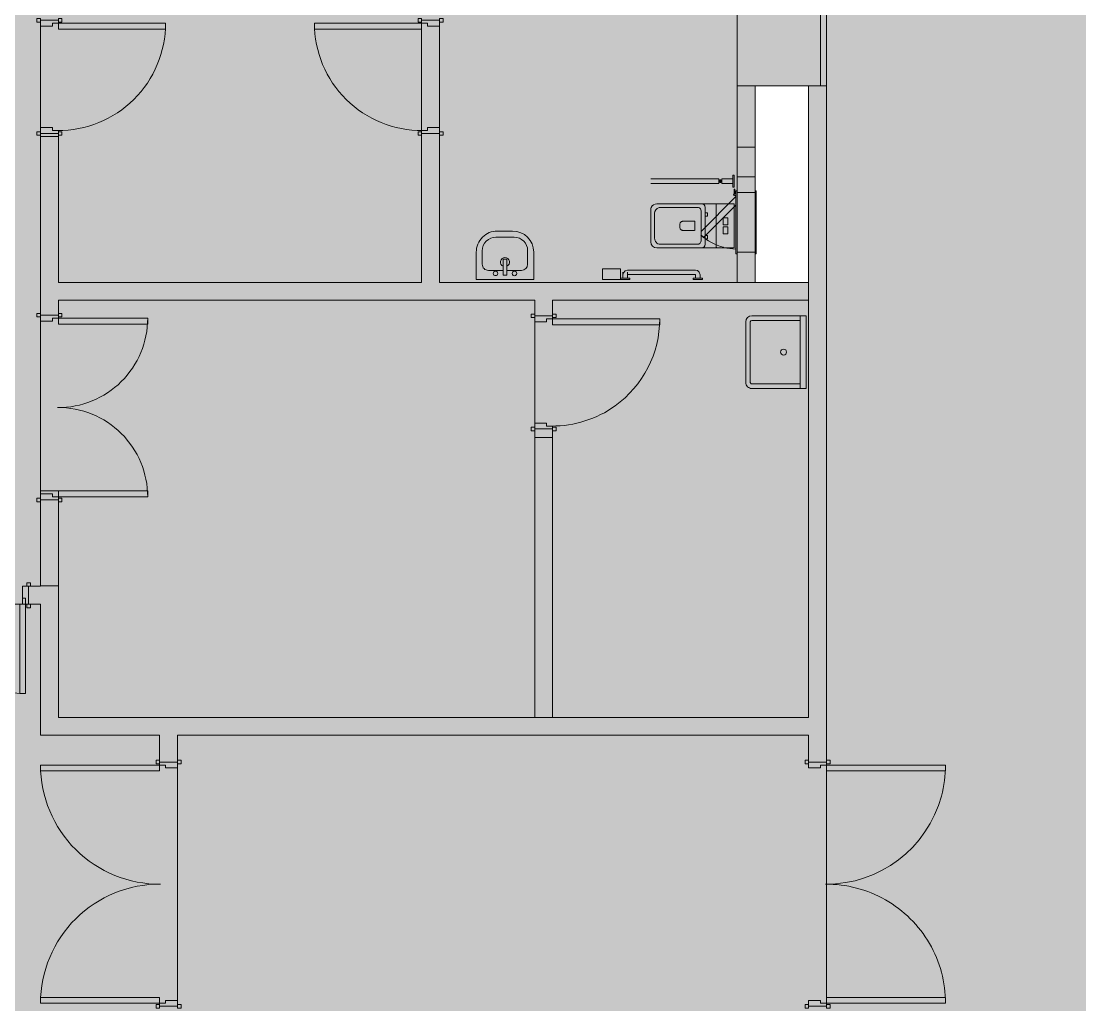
# Model space of a CAD drawing. Header units: millimetres. Extents: x -57519 to 497916, y -349472 to 446842.
# Drawn here: x 375437 to 384327, y 31845 to 40100 of the extents above; entities that cross this region are included whole.
import ezdxf

# ---------------------------------------------------------------- set-up
doc = ezdxf.new("R2010")
doc.units = ezdxf.units.MM
for name, color, linetype, lineweight in [('A-DETL-GENF', 92, 'Continuous', 5), ('A-DETL-THIN', 151, 'Continuous', 9), ('A-DOOR', 31, 'Continuous', 5), ('A-DOOR-FRAM', 31, 'Continuous', 5), ('A-FLOR', 192, 'Continuous', 5), ('A-WALL', 113, 'Continuous', 20), ('A-WALL-PATT', 111, 'Continuous', 20), ('P-SANR-FIXT', 6, 'Continuous', 5), ('S-COLS', 52, 'Continuous', 20)]:
    doc.layers.add(name, color=color, linetype=linetype, lineweight=lineweight)

# ---------------------------------------------------------------- blocks, each defined once
blk = doc.blocks.new('DLN-Single Door__X01_ - _M02a_ 900 x 2450 _WH_-16935525-G_F SINGLE OCCUPANCY DIAGRAM')
at = {"layer": 'A-DOOR', "color": 191}
for p, q in [((-450, 975), (-400, 975)), ((-450, 75), (-450, 975)), ((-400, 975), (-400, 75)), ((-490, 105), (-460, 105)), ((-490, 75), (-490, 105)), ((-460, 105), (-460, 75)), ((460, 75), (460, 105)), ((460, 105), (490, 105)), ((490, 105), (490, 75)), ((-475, 75), (-490, 75)), ((-460, 75), (-475, 75)), ((-400, 75), (-450, 75)), ((475, 75), (460, 75)), ((490, 75), (475, 75)), ((-490, -75), (-475, -75)), ((-490, -105), (-490, -75)), ((-475, -75), (-460, -75)), ((-460, -75), (-460, -105)), ((460, -105), (460, -75)), ((460, -75), (475, -75)), ((475, -75), (490, -75)), ((490, -75), (490, -105)), ((-460, -105), (-490, -105)), ((490, -105), (460, -105))]:
    blk.add_line(p, q, dxfattribs=at)
for start, end in [(35.7, 90), (359.5, 35.7)]:
    blk.add_arc((-450, 75), 900, start, end, dxfattribs=at)
at = {"layer": 'A-DOOR-FRAM', "color": 191}
for p, q in [((-475, 75), (-450, 75)), ((-475, -75), (-475, 75)), ((-450, 75), (-450, 25)), ((-450, 25), (-425, 25)), ((-425, 25), (-425, -75)), ((425, 25), (450, 25)), ((425, -75), (425, 25)), ((450, 75), (475, 75)), ((450, 25), (450, 75)), ((475, 75), (475, -75)), ((-425, -75), (-475, -75)), ((475, -75), (425, -75))]:
    blk.add_line(p, q, dxfattribs=at)
blk = doc.blocks.new('DLN-Double Door__X03_ - _M20_2000 x 2450 _WH_-16954918-G_F SINGLE OCCUPANCY DIAGRAM')
at = {"layer": 'A-DOOR', "color": 191}
for p, q in [((-950, -75), (-1000, -75)), ((-1000, -75), (-1000, -1075)), ((-950, -1075), (-950, -75)), ((950, -75), (1000, -75)), ((950, -1075), (950, -75)), ((1000, -75), (1000, -1075)), ((-1000, -1075), (-950, -1075)), ((1000, -1075), (950, -1075))]:
    blk.add_line(p, q, dxfattribs=at)
for centre, start, end in [((-1000, -75), 345.41667, 0.5), ((1000, -75), 179.5, 254.91667), ((-1000, -75), 330.33333, 345.41667), ((-1000, -75), 315.25, 330.33333), ((-1000, -75), 300.16667, 315.25), ((-1000, -75), 285.08333, 300.16667), ((-1000, -75), 270, 285.08333), ((1000, -75), 254.91667, 270)]:
    blk.add_arc(centre, 1000, start, end, dxfattribs=at)
at = {"layer": 'A-DOOR-FRAM', "color": 191}
for p, q in [((-1010, 105), (-1040, 105)), ((-1040, 105), (-1040, 75)), ((-1010, 75), (-1010, 105)), ((1040, 105), (1010, 105)), ((1010, 105), (1010, 75)), ((1040, 75), (1040, 105)), ((-1040, 75), (-1025, 75)), ((-1025, 75), (-1010, 75)), ((-975, 75), (-1025, 75)), ((-1025, 75), (-1025, -75)), ((-975, -25), (-975, 75)), ((975, 75), (975, -25)), ((1025, 75), (975, 75)), ((1010, 75), (1025, 75)), ((1025, 75), (1040, 75)), ((1025, -75), (1025, 75)), ((-1025, -75), (-1040, -75)), ((-1040, -75), (-1040, -105)), ((-1010, -75), (-1025, -75)), ((-1025, -75), (-1000, -75)), ((-1010, -105), (-1010, -75)), ((-1000, -75), (-1000, -25)), ((-1000, -25), (-975, -25)), ((975, -25), (1000, -25)), ((1000, -25), (1000, -75)), ((1000, -75), (1025, -75)), ((1025, -75), (1010, -75)), ((1010, -75), (1010, -105)), ((1040, -75), (1025, -75)), ((1040, -105), (1040, -75)), ((-1040, -105), (-1010, -105)), ((1010, -105), (1040, -105))]:
    blk.add_line(p, q, dxfattribs=at)
blk = doc.blocks.new('DLN_Toilet-Disable - DLN_Toilet-Disable-2448070-G_F SINGLE OCCUPANCY DIAGRAM')
at = {"layer": 'P-SANR-FIXT', "color": 191}
for p, q in [((-425, 0), (-325, 0)), ((-425, 0), (-425, -10)), ((-325, -10), (-425, -10)), ((-394, -10), (-394, -103.2)), ((-356, -103.2), (-356, -10)), ((-325, 0), (-325, -10)), ((185, 0), (-185, 0)), ((-185, 0), (-185, -145)), ((-7.5, -52.5), (-67.5, -52.5)), ((-67.5, -52.5), (-67.5, -92.5)), ((-7.5, -92.5), (-7.5, -52.5)), ((7.5, -52.5), (7.5, -92.5)), ((67.5, -52.5), (7.5, -52.5)), ((67.5, -92.5), (67.5, -52.5)), ((185, -145), (185, 0)), ((-394, -103.2), (-388.4, -103.2)), ((-394, -128.2), (-394, -573)), ((-394, -128.2), (-356, -128.2)), ((-388.4, -103.2), (-356, -103.2)), ((-365, -110.7), (-385, -110.7)), ((-385, -110.7), (-385, -115.7)), ((-385, -110.9), (-385, -110.7)), ((-385, -120.1), (-385, -110.9)), ((-385, -115.7), (-385, -118.2)), ((-385, -118.2), (-385, -120.7)), ((-385, -120.6), (-385, -120.1)), ((-385, -120.7), (-385, -120.6)), ((-385, -120.7), (-365, -120.7)), ((-382.5, -115.7), (-382.5, -103.2)), ((-382.5, -110.7), (-382.5, -111.4)), ((-382.5, -119.3), (-382.5, -110.7)), ((-382.5, -111.4), (-382.5, -118.2)), ((-382.5, -125.4), (-382.5, -115.7)), ((-382.5, -115.7), (-382.5, -125.4)), ((-382.5, -118.2), (-382.5, -120.7)), ((-382.5, -120.7), (-382.5, -119.3)), ((-382.5, -125.7), (-377.5, -125.7)), ((-377.5, -103.2), (-377.5, -115.7)), ((-372.5, -105.7), (-377.5, -105.7)), ((-377.5, -105.7), (-377.5, -113.2)), ((-377.5, -113.2), (-377.5, -105.7)), ((-377.5, -111.4), (-377.5, -110.7)), ((-377.5, -110.7), (-377.5, -111.4)), ((-377.5, -110.7), (-377.5, -111.4)), ((-377.5, -113.2), (-377.5, -110.7)), ((-377.5, -119.3), (-377.5, -111.4)), ((-377.5, -111.4), (-377.5, -117)), ((-377.5, -111.4), (-377.5, -112.2)), ((-377.5, -112.2), (-377.5, -113.2)), ((-377.5, -113.2), (-377.5, -115.7)), ((-377.5, -115.7), (-377.5, -113.2)), ((-377.5, -113.2), (-377.5, -114.5)), ((-377.5, -120.7), (-377.5, -113.2)), ((-377.5, -114.5), (-377.5, -115.7)), ((-377.5, -128.2), (-377.5, -115.7)), ((-377.5, -120.7), (-377.5, -115.7)), ((-377.5, -115.7), (-377.5, -125.4)), ((-377.5, -115.7), (-377.5, -120.6)), ((-377.5, -117), (-377.5, -120.7)), ((-377.5, -120.7), (-377.5, -119.3)), ((-377.5, -120.6), (-377.5, -120.7)), ((-377.5, -125.4), (-377.5, -120.7)), ((-372.5, -115.7), (-372.5, -103.2)), ((-372.5, -106.1), (-372.5, -108.7)), ((-372.5, -108.7), (-372.5, -106.1)), ((-372.5, -108.7), (-372.5, -115.7)), ((-372.5, -115.7), (-372.5, -108.7)), ((-372.5, -111.4), (-372.5, -110.7)), ((-372.5, -110.7), (-372.5, -113.2)), ((-372.5, -110.7), (-372.5, -110.9)), ((-372.5, -111.4), (-372.5, -110.7)), ((-372.5, -110.9), (-372.5, -120.7)), ((-372.5, -118.2), (-372.5, -111.4)), ((-372.5, -114.5), (-372.5, -111.4)), ((-372.5, -113.2), (-372.5, -120.6)), ((-372.5, -117), (-372.5, -114.5)), ((-372.5, -115.7), (-372.5, -128.2)), ((-372.5, -124.4), (-372.5, -115.7)), ((-372.5, -115.7), (-372.5, -122.8)), ((-372.5, -120.7), (-372.5, -117)), ((-372.5, -120.1), (-372.5, -118.2)), ((-372.5, -120.7), (-372.5, -120.1)), ((-372.5, -120.6), (-372.5, -120.7)), ((-372.5, -122.8), (-372.5, -125.4)), ((-372.5, -125.4), (-372.5, -124.4)), ((-372.5, -125.7), (-367.5, -125.7)), ((-367.5, -103.2), (-367.5, -115.7)), ((-367.5, -110.7), (-367.5, -114.5)), ((-367.5, -119.3), (-367.5, -110.7)), ((-367.5, -114.5), (-367.5, -120.6)), ((-367.5, -120.7), (-367.5, -115.7)), ((-367.5, -115.7), (-367.5, -122.8)), ((-367.5, -120.1), (-367.5, -119.3)), ((-367.5, -120.7), (-367.5, -120.1)), ((-367.5, -120.6), (-367.5, -120.7)), ((-367.5, -122.8), (-367.5, -120.7)), ((-365, -110.7), (-365, -111.4)), ((-365, -111.4), (-365, -110.7)), ((-365, -111.4), (-365, -114.5)), ((-365, -115.7), (-365, -111.4)), ((-365, -114.5), (-365, -118.2)), ((-365, -120.1), (-365, -115.7)), ((-365, -118.2), (-365, -120.7)), ((-365, -120.6), (-365, -120.1)), ((-365, -120.7), (-365, -120.6)), ((-356, -103.2), (-361.6, -103.2)), ((-356, -700), (-356, -128.2)), ((-185, -145), (-185, -272.8)), ((-180, -150), (180, -150)), ((-67.5, -92.5), (-7.5, -92.5)), ((7.5, -92.5), (67.5, -92.5)), ((185, -272.8), (185, -145)), ((117.9, -242.8), (-155, -242.8)), ((-80, -222.8), (-110, -222.8)), ((-110, -222.8), (-110, -242.8)), ((-80, -242.8), (-80, -222.8)), ((80, -222.8), (80, -242.8)), ((110, -222.8), (80, -222.8)), ((110, -242.8), (110, -222.8)), ((155, -242.8), (121.5, -242.8)), ((450, -265.6), (440, -265.6)), ((440, -265.6), (440, -277.3)), ((440, -295.2), (440, -265.6)), ((450, -265.6), (450, -305.6)), ((450, -267), (450, -265.6)), ((-185, -272.8), (-185, -650)), ((-155, -307.8), (-155, -617.8)), ((125.2, -277.8), (-125, -277.8)), ((-40, -426.5), (-40, -331.7)), ((-40, -331.7), (40, -331.7)), ((40, -334), (40, -426.5)), ((155.2, -617.8), (155.2, -307.8)), ((185, -650), (185, -272.8)), ((371, -325.1), (371, -895.5)), ((410, -286.6), (388.9, -292.7)), ((409, -895.5), (409, -325.1)), ((440, -286.6), (410, -286.6)), ((410, -324.6), (440, -324.6)), ((440, -277.3), (440, -295.2)), ((440, -287.4), (440, -287.1)), ((440, -287.1), (440, -295.5)), ((440, -289.5), (440, -287.4)), ((440, -301.4), (440, -289.5)), ((440, -344.2), (440, -295.2)), ((440, -295.5), (440, -324.6)), ((440, -324.1), (440, -315.7)), ((440, -315.9), (440, -333.9)), ((440, -324.6), (440, -324.1)), ((440, -324.6), (440, -324.6)), ((440, -333.9), (440, -345.6)), ((440, -345.6), (440, -344.2)), ((440, -345.6), (450, -345.6)), ((450, -277.3), (450, -267)), ((450, -285.6), (450, -277.3)), ((450, -295.2), (450, -285.6)), ((450, -315.9), (450, -295.2)), ((450, -305.6), (450, -340.2)), ((450, -325.6), (450, -315.9)), ((450, -345.6), (450, -325.6)), ((450, -340.2), (450, -345.6)), ((10, -456.5), (-10, -456.5)), ((-394, -574.1), (-394, -700)), ((-135, -700), (135, -700)), ((-105, -667.8), (105.2, -667.8)), ((450, -875), (440, -875)), ((440, -875), (440, -904.6)), ((440, -895), (440, -875)), ((450, -875), (440, -875)), ((440, -875), (440, -904.6)), ((440, -904.6), (440, -875)), ((450, -875), (440, -875)), ((440, -875), (440, -880.4)), ((440, -886.7), (440, -875)), ((440, -880.4), (440, -904.6)), ((440, -895), (440, -886.7)), ((450, -875), (450, -886.7)), ((450, -955), (450, -875)), ((450, -875), (450, -955)), ((450, -955), (450, -875)), ((450, -875), (450, -904.6)), ((450, -876.4), (450, -875)), ((450, -895), (450, -876.4)), ((450, -886.7), (450, -955)), ((450, -955.4), (360, -955.4)), ((360, -955.4), (360, -1105.4)), ((440, -896), (410, -896)), ((440, -896), (410, -896)), ((440, -896), (410, -896)), ((410, -934), (440, -934)), ((410, -934), (440, -934)), ((410, -934), (440, -934)), ((440, -955), (440, -895)), ((440, -904.6), (440, -895)), ((440, -896.5), (440, -904.9)), ((440, -906.1), (440, -896.5)), ((440, -905.5), (440, -905.5)), ((440, -905.5), (440, -915)), ((440, -915), (440, -919.9)), ((440, -919.9), (440, -924.5)), ((440, -923.9), (440, -933.5)), ((440, -924.5), (440, -924.5)), ((440, -933.5), (440, -925.1)), ((440, -925.4), (440, -955)), ((440, -925.4), (440, -955)), ((440, -955), (440, -925.4)), ((440, -925.4), (440, -949.6)), ((440, -935), (440, -925.4)), ((440, -955), (440, -935)), ((440, -949.6), (440, -953.6)), ((440, -953.6), (440, -955)), ((440, -955), (450, -955)), ((440, -955), (450, -955)), ((440, -955), (450, -955)), ((450, -949.6), (450, -895)), ((450, -904.6), (450, -935)), ((450, -935), (450, -943.3)), ((450, -943.3), (450, -955)), ((450, -955), (450, -949.6)), ((450, -1105.4), (450, -955.4)), ((360, -1105.4), (450, -1105.4))]:
    blk.add_line(p, q, dxfattribs=at)
at = {"layer": 'P-SANR-FIXT', "color": 191, "flags": 128}
for points in [[(388.9, -292.7), (374.6, -309), (371, -325.1)], [(409, -325.1), (409.3, -324.8), (410, -324.6)], [(371, -895.5), (377.2, -916.3), (393.7, -930.5), (410, -934)], [(390, -896), (396, -896), (410, -896)], [(410, -896), (395.7, -896), (390, -896)], [(410, -934), (395.7, -934), (390, -934)], [(390, -934), (396, -934), (410, -934)], [(410, -896), (409, -895.6), (409, -895.5)]]:
    blk.add_lwpolyline(points, dxfattribs=at)
at = {"layer": 'P-SANR-FIXT', "color": 191}
for centre, radius, start, end in [((-180, -145), 5, 180, 270), ((180, -145), 5, 270, 300), ((180, -145), 5, 300, 345), ((180, -145), 5, 345, 360), ((-155, -272.8), 30, 90, 180), ((155, -272.8), 30, 360, 90), ((-125, -307.8), 30, 165, 180), ((-125, -307.8), 30, 90, 165), ((125.2, -307.8), 30, 60, 90), ((125.2, -307.8), 30, 30, 60), ((125.2, -307.8), 30, 15, 30), ((125.2, -307.8), 30, 360, 15), ((-10, -426.5), 30, 181.74782, 195), ((-10, -426.5), 30, 195, 210), ((-10, -426.5), 30, 210, 225), ((10, -426.5), 30, 315, 330), ((10, -426.5), 30, 330, 345), ((10, -426.5), 30, 345, 360), ((-10, -426.5), 30, 225, 240), ((-10, -426.5), 30, 240, 255), ((-10, -426.5), 30, 255, 270), ((10, -426.5), 30, 270, 285), ((10, -426.5), 30, 285, 300), ((10, -426.5), 30, 300, 315), ((-105, -617.8), 50, 180, 195), ((105.2, -617.8), 50, 345, 360), ((-135, -650), 50, 180, 247.5), ((-135, -650), 50, 247.5, 270), ((-105, -617.8), 50, 195, 270), ((105.2, -617.8), 50, 270, 285), ((105.2, -617.8), 50, 285, 300), ((105.2, -617.8), 50, 300, 345), ((135, -650), 50, 270, 360)]:
    blk.add_arc(centre, radius, start, end, dxfattribs=at)
blk = doc.blocks.new('DLN-Double Door__X03_ - _M12_1500 x 2450 _WH_-16954912-G_F SINGLE OCCUPANCY DIAGRAM')
at = {"layer": 'A-DOOR', "color": 191}
for p, q in [((-750, 825), (-700, 825)), ((-750, 75), (-750, 825)), ((-700, 825), (-700, 75)), ((700, 825), (700, 75)), ((750, 825), (700, 825)), ((750, 75), (750, 825)), ((-700, 75), (-750, 75)), ((700, 75), (750, 75))]:
    blk.add_line(p, q, dxfattribs=at)
for centre, start, end in [((-750, 75), 359.5, 90), ((750, 75), 90, 180.5)]:
    blk.add_arc(centre, 750, start, end, dxfattribs=at)
at = {"layer": 'A-DOOR-FRAM', "color": 191}
for p, q in [((-790, 105), (-760, 105)), ((-790, 75), (-790, 105)), ((-760, 105), (-760, 75)), ((760, 75), (760, 105)), ((760, 105), (790, 105)), ((790, 105), (790, 75)), ((-775, 75), (-790, 75)), ((-760, 75), (-775, 75)), ((-775, 75), (-750, 75)), ((-775, -75), (-775, 75)), ((-750, 75), (-750, 25)), ((-750, 25), (-725, 25)), ((-725, 25), (-725, -75)), ((725, 25), (750, 25)), ((725, -75), (725, 25)), ((750, 75), (775, 75)), ((750, 25), (750, 75)), ((775, 75), (760, 75)), ((790, 75), (775, 75)), ((775, 75), (775, -75)), ((-790, -75), (-775, -75)), ((-790, -105), (-790, -75)), ((-775, -75), (-760, -75)), ((-725, -75), (-775, -75)), ((-760, -75), (-760, -105)), ((775, -75), (725, -75)), ((760, -105), (760, -75)), ((760, -75), (775, -75)), ((775, -75), (790, -75)), ((790, -75), (790, -105)), ((-760, -105), (-790, -105)), ((790, -105), (760, -105))]:
    blk.add_line(p, q, dxfattribs=at)
blk = doc.blocks.new('DLN-Double Door__X03_ - _M20_2000 x 2450 _WH_-V756-G_F SINGLE OCCUPANCY DIAGRAM')
at = {"layer": 'A-DOOR', "color": 191}
for p, q in [((-950, -75), (-1000, -75)), ((-1000, -76.1), (-1000, -1075)), ((-950, -1075), (-950, -75)), ((950, -75), (1000, -75)), ((950, -1075), (950, -75)), ((1000, -75), (1000, -1075)), ((-1000, -1075), (-950, -1075)), ((1000, -1075), (950, -1075))]:
    blk.add_line(p, q, dxfattribs=at)
for centre, start, end in [((-1000, -75), 270, 0.5), ((1000, -75), 179.5, 270)]:
    blk.add_arc(centre, 1000, start, end, dxfattribs=at)
at = {"layer": 'A-DOOR-FRAM', "color": 191}
for p, q in [((-1010, 105), (-1040, 105)), ((-1040, 105), (-1040, 75)), ((-1010, 75), (-1010, 105)), ((1040, 105), (1010, 105)), ((1010, 105), (1010, 75)), ((1040, 75), (1040, 105)), ((-1040, 75), (-1025, 75)), ((-1025, 75), (-1010, 75)), ((-975, 75), (-1025, 75)), ((-1025, 75), (-1025, -75)), ((-975, -25), (-975, 75)), ((975, 75), (975, -25)), ((1025, 75), (975, 75)), ((1010, 75), (1025, 75)), ((1025, 75), (1040, 75)), ((1025, -75), (1025, 75)), ((-1025, -75), (-1040, -75)), ((-1040, -75), (-1040, -105)), ((-1010, -75), (-1025, -75)), ((-1025, -75), (-1000.9, -75)), ((-1010, -105), (-1010, -75)), ((-1000, -75), (-1000, -25)), ((-1000, -25), (-975, -25)), ((975, -25), (1000, -25)), ((1000, -25), (1000, -75)), ((1000, -75), (1025, -75)), ((1025, -75), (1010, -75)), ((1010, -75), (1010, -105)), ((1040, -75), (1025, -75)), ((1040, -105), (1040, -75)), ((-1040, -105), (-1010, -105)), ((1010, -105), (1040, -105))]:
    blk.add_line(p, q, dxfattribs=at)
blk = doc.blocks.new('DLN-Double Door__X03_ - _M14_1500 x 2450 _WH_-16954917-G_F SINGLE OCCUPANCY DIAGRAM')
at = {"layer": 'A-DOOR', "color": 191}
for p, q in [((-750, 825), (-700, 825)), ((-750, 75), (-750, 825)), ((-700, 825), (-700, 75)), ((700, 825), (700, 75)), ((750, 825), (700, 825)), ((750, 75), (750, 825)), ((-700, 75), (-750, 75)), ((700, 75), (750, 75))]:
    blk.add_line(p, q, dxfattribs=at)
for centre, start, end in [((-750, 75), 359.5, 90), ((750, 75), 90, 180.5)]:
    blk.add_arc(centre, 750, start, end, dxfattribs=at)
at = {"layer": 'A-DOOR-FRAM', "color": 191}
for p, q in [((-790, 105), (-760, 105)), ((-790, 75), (-790, 105)), ((-760, 105), (-760, 75)), ((760, 75), (760, 105)), ((760, 105), (790, 105)), ((790, 105), (790, 75)), ((-775, 75), (-790, 75)), ((-760, 75), (-775, 75)), ((-775, 75), (-750, 75)), ((-775, -75), (-775, 75)), ((-750, 75), (-750, 25)), ((-750, 25), (-725, 25)), ((-725, 25), (-725, -75)), ((725, 25), (750, 25)), ((725, -75), (725, 25)), ((750, 75), (775, 75)), ((750, 25), (750, 75)), ((775, 75), (760, 75)), ((790, 75), (775, 75)), ((775, 75), (775, -75)), ((-790, -75), (-775, -75)), ((-790, -105), (-790, -75)), ((-775, -75), (-760, -75)), ((-725, -75), (-775, -75)), ((-760, -75), (-760, -105)), ((775, -75), (725, -75)), ((760, -105), (760, -75)), ((760, -75), (775, -75)), ((775, -75), (790, -75)), ((790, -75), (790, -105)), ((-760, -105), (-790, -105)), ((790, -105), (760, -105))]:
    blk.add_line(p, q, dxfattribs=at)
blk = doc.blocks.new('wash_basin_12267 - 19_ x 16_-11397915-G_F SINGLE OCCUPANCY DIAGRAM')
at = {"layer": 'P-SANR-FIXT', "color": 191}
for p, q in [((52.3, -241.1), (52.3, -12.5)), ((52.3, -12.5), (534.9, -12.5)), ((153.9, -88.7), (277.7, -88.7)), ((309.3, -49.5), (277.7, -49.5)), ((277.7, -49.5), (277.7, -182.1)), ((309.3, -182.1), (309.3, -49.5)), ((309.3, -88.7), (433.3, -88.7)), ((534.9, -12.5), (534.9, -241.1)), ((103.1, -253.8), (103.1, -139.5)), ((484.1, -139.5), (484.1, -253.8)), ((277.7, -182.1), (309.3, -182.1)), ((369.8, -368.1), (217.4, -368.1)), ((357.1, -418.9), (230.1, -418.9))]:
    blk.add_line(p, q, dxfattribs=at)
for centre, radius, start, end in [((153.9, -139.5), 50.8, 90, 180), ((214.2, -63.3), 19.1, 360, 180), ((214.2, -63.3), 19.1, 180, 360), ((372.8, -63.3), 19, 0, 180), ((372.8, -63.3), 19, 180, 360), ((433.3, -139.5), 50.8, 360, 90), ((293.6, -158.3), 38.1, 114.62432, 65.6298), ((230.1, -241.1), 177.8, 180, 270), ((217.4, -253.8), 114.3, 180, 270), ((357.1, -241.1), 177.8, 270, 0), ((369.8, -253.8), 114.3, 270, 0)]:
    blk.add_arc(centre, radius, start, end, dxfattribs=at)
blk = doc.blocks.new('DLN-Single Door__X01_ - _M02a_ 900 x 2450 _WH_-V753-G_F SINGLE OCCUPANCY DIAGRAM')
at = {"layer": 'A-DOOR', "color": 191}
for p, q in [((-450, 975), (-400, 975)), ((-450, 75), (-450, 975)), ((-400, 975), (-400, 75)), ((-490, 105), (-460, 105)), ((-490, 75), (-490, 105)), ((-460, 105), (-460, 75)), ((460, 75), (460, 105)), ((460, 105), (490, 105)), ((490, 105), (490, 75)), ((-475, 75), (-490, 75)), ((-460, 75), (-475, 75)), ((-400, 75), (-450, 75)), ((475, 75), (460, 75)), ((490, 75), (475, 75)), ((-490, -75), (-475, -75)), ((-490, -105), (-490, -75)), ((-475, -75), (-460, -75)), ((-460, -75), (-460, -105)), ((460, -105), (460, -75)), ((460, -75), (475, -75)), ((475, -75), (490, -75)), ((490, -75), (490, -105)), ((-460, -105), (-490, -105)), ((490, -105), (460, -105))]:
    blk.add_line(p, q, dxfattribs=at)
blk.add_arc((-450, 75), 900, 359.5, 90, dxfattribs=at)
at = {"layer": 'A-DOOR-FRAM', "color": 191}
for p, q in [((-475, 75), (-450, 75)), ((-475, -75), (-475, 75)), ((-450, 75), (-450, 25)), ((-450, 25), (-425, 25)), ((-425, 25), (-425, -75)), ((425, 25), (450, 25)), ((425, -75), (425, 25)), ((450, 75), (475, 75)), ((450, 25), (450, 75)), ((475, 75), (475, -75)), ((-425, -75), (-475, -75)), ((475, -75), (425, -75))]:
    blk.add_line(p, q, dxfattribs=at)
blk = doc.blocks.new('DLN-Single Door__X01_ - _M01_ 900 x 2450 _WH_-16935535-G_F SINGLE OCCUPANCY DIAGRAM')
at = {"layer": 'A-DOOR', "color": 191}
for p, q in [((-460, 105), (-490, 105)), ((-490, 105), (-490, 75)), ((-460, 75), (-460, 105)), ((490, 105), (460, 105)), ((460, 105), (460, 75)), ((490, 75), (490, 105)), ((-490, 75), (-475, 75)), ((-475, 75), (-460, 75)), ((460, 75), (475, 75)), ((475, 75), (490, 75)), ((-475, -75), (-490, -75)), ((-490, -75), (-490, -105)), ((-460, -75), (-475, -75)), ((-460, -105), (-460, -75)), ((-400, -75), (-450, -75)), ((-450, -75), (-450, -975)), ((-400, -975), (-400, -75)), ((475, -75), (460, -75)), ((460, -75), (460, -105)), ((490, -75), (475, -75)), ((490, -105), (490, -75)), ((-490, -105), (-460, -105)), ((460, -105), (490, -105)), ((-450, -975), (-400, -975))]:
    blk.add_line(p, q, dxfattribs=at)
blk.add_arc((-450, -75), 900, 270, 0.5, dxfattribs=at)
at = {"layer": 'A-DOOR-FRAM', "color": 191}
for p, q in [((-425, 75), (-475, 75)), ((-475, 75), (-475, -75)), ((-425, -25), (-425, 75)), ((425, 75), (425, -25)), ((475, 75), (425, 75)), ((475, -75), (475, 75)), ((-475, -75), (-450, -75)), ((-450, -75), (-450, -25)), ((-450, -25), (-425, -25)), ((425, -25), (450, -25)), ((450, -25), (450, -75)), ((450, -75), (475, -75))]:
    blk.add_line(p, q, dxfattribs=at)
blk = doc.blocks.new('Service_Sink_3933 - _DLN__Service Sink-V817-G_F SINGLE OCCUPANCY DIAGRAM')
at = {"layer": 'P-SANR-FIXT', "color": 191}
for p, q in [((304.8, 0), (-304.8, 0)), ((-304.8, 0), (-304.8, -457.2)), ((304.8, -50.8), (-304.8, -50.8)), ((-266.7, -50.8), (-266.7, -457.2)), ((266.7, -457.2), (266.7, -50.8)), ((304.8, -457.2), (304.8, 0)), ((-254, -469.9), (254, -469.9)), ((-254, -508), (254, -508))]:
    blk.add_line(p, q, dxfattribs=at)
blk.add_circle((0, -190.5), 25.4, dxfattribs=at)
for centre, radius, start, end in [((-254, -457.2), 50.8, 180, 270), ((-254, -457.2), 12.7, 180, 270), ((254, -457.2), 12.7, 270, 0), ((254, -457.2), 50.8, 270, 360)]:
    blk.add_arc(centre, radius, start, end, dxfattribs=at)
blk = doc.blocks.new('DLN-Access Panel__AP01_ - _AP04_ 450 x 650 _WH_-V819-G_F SINGLE OCCUPANCY DIAGRAM')
at = {"layer": 'A-DOOR', "color": 253}
for p, q in [((-265, 75), (-265, 85)), ((265, 85), (-265, 85)), ((265, 75), (265, 85))]:
    blk.add_line(p, q, dxfattribs=at)
at = {"layer": 'A-DOOR', "color": 191}
for p, q in [((-265, 75), (265, 75)), ((-265, -85), (-265, -75)), ((265, -75), (-265, -75)), ((-265, -85), (265, -85)), ((-240, -85), (-240, -97.5)), ((-225, -97.5), (-225, -85)), ((-215, -85), (77.8, -377.8)), ((128.6, -357.8), (-144.3, -85)), ((265, -85), (265, -75)), ((-240, -95), (-277.5, -95)), ((-277.5, -95), (-277.5, -100)), ((-277.5, -100), (-239.6, -100)), ((108.6, -377.8), (128.6, -357.8))]:
    blk.add_line(p, q, dxfattribs=at)
for centre, radius, start, end in [((-225, -75), 450, 345.59383, 358.68242), ((-232.5, -97.5), 7.5, 180, 0), ((-232.5, -97.5), 7.5, 195, 0), ((-232.5, -97.5), 7.5, 199.47122, 360), ((-232.5, -97.5), 7.5, 199.47122, 360), ((-232.5, -97.5), 2, 180, 360), ((-232.5, -97.5), 2, 180, 360), ((-225, -75), 450, 317.37003, 345.23681)]:
    blk.add_arc(centre, radius, start, end, dxfattribs=at)
at = {"layer": 'A-DOOR-FRAM', "color": 191}
for p, q in [((-250, 75), (-250, -75)), ((250, 75), (250, -75))]:
    blk.add_line(p, q, dxfattribs=at)

msp = doc.modelspace()

# ---------------------------------------------------------------- hatches: boundary and pattern name
at = {"layer": 'A-DETL-GENF', "transparency": 33554585}
h = msp.add_hatch(color=201, dxfattribs=at)
h.paths.add_polyline_path([(378712.3, -2142.5), (378712.3, 5707.5), (408249.8, 5707.5), (408249.8, 31607.5), (411824.8, 31607.5), (411824.8, 28857.5), (414124.8, 28857.5), (414124.8, 34332.5), (417674.8, 34332.5), (417674.8, 35647.5), (420699.8, 35647.5), (420699.8, 52157.5), (392454.3, 52157.5), (392454.3, 45782.5), (382199.8, 45782.5), (382199.8, 52157.5), (367049.8, 52157.5), (367049.8, 5707.5), (368349.8, 5707.5), (368349.8, 3222.2), (374112.3, -1265.4), (374112.3, -2142.5), (376972.2, -2142.5)], flags=0)
h.paths.add_polyline_path([(370849.8, 8157.5), (370849.8, 9357.5), (369649.8, 9357.5), (369649.8, 15624.2), (370889.8, 15624.2), (370889.8, 9397.5), (371149.8, 9397.5), (371149.8, 8157.5)], flags=0)
h.paths.add_polyline_path([(388124.8, 8157.5), (388124.8, 9397.5), (389899.8, 9397.5), (389899.8, 8157.5)], flags=0)
h.paths.add_polyline_path([(382791.7, 8157.5), (382352.3, 8157.5), (382352.3, 9397.5), (387324.8, 9397.5), (387324.8, 8157.5), (386671.4, 8157.5)], flags=0)
h.paths.add_polyline_path([(404599.8, 8157.5), (396937.3, 8157.5), (396937.3, 9397.5), (404599.8, 9397.5), (404599.8, 8571.4)], flags=0)
h.paths.add_polyline_path([(394430.7, 8157.5), (392899.8, 8157.5), (392899.8, 9397.5), (396137.3, 9397.5), (396137.3, 8157.5)], flags=0)
h.paths.add_polyline_path([(405799.8, 12397.5), (404559.8, 12397.5), (404559.8, 15624.2), (405799.8, 15624.2), (405799.8, 12969.9)], flags=0)
h.paths.add_polyline_path([(370889.8, 16424.2), (369649.8, 16424.2), (369649.8, 23040.8), (370889.8, 23040.8), (370889.8, 17368.3)], flags=0)
h.paths.add_polyline_path([(404559.8, 16424.2), (404559.8, 23040.8), (405799.8, 23040.8), (405799.8, 16424.2)], flags=0)
h.paths.add_polyline_path([(369649.8, 23840.8), (369649.8, 30107.5), (370849.8, 30107.5), (370849.8, 31307.5), (371149.8, 31307.5), (371149.8, 30107.5), (370889.8, 30107.5), (370889.8, 23840.8)], flags=0)
h.paths.add_polyline_path([(404559.8, 23840.8), (404559.8, 27067.5), (405799.8, 27067.5), (405799.8, 23840.8)], flags=0)
h.paths.add_polyline_path([(388124.8, 30067.5), (388124.8, 31307.5), (389399.8, 31307.5), (389399.8, 30067.5)], flags=0)
h.paths.add_polyline_path([(373449.8, 30067.5), (373449.8, 31307.5), (378512.3, 31307.5), (378512.3, 30067.5), (375032.4, 30067.5)], flags=0)
h.paths.add_polyline_path([(386671.4, 30067.5), (382349.8, 30067.5), (382349.8, 31307.5), (387324.8, 31307.5), (387324.8, 30067.5)], flags=0)
h.paths.add_polyline_path([(394430.7, 30067.5), (392399.8, 30067.5), (392399.8, 31307.5), (396137.3, 31307.5), (396137.3, 30067.5)], flags=0)
h.paths.add_polyline_path([(402190, 30067.5), (396937.3, 30067.5), (396937.3, 31307.5), (404599.8, 31307.5), (404599.8, 30067.5), (404129.8, 30067.5)], flags=0)
h.paths.add_polyline_path([(407299.8, 35797.5), (407299.8, 36247.5), (408249.8, 36247.5), (408249.8, 35797.5), (408009.5, 35797.5)], flags=0)
h.paths.add_polyline_path([(412649.8, 35797.5), (412649.8, 37247.5), (415649.8, 37247.5), (415649.8, 35797.5), (413829, 35797.5)], flags=0)
h.paths.add_polyline_path([(412649.8, 37397.5), (412649.8, 37897.5), (418299.8, 37897.5), (418299.8, 37397.5), (412859.1, 37397.5)], flags=0)
h.paths.add_polyline_path([(408979.4, 37847.5), (408399.8, 37847.5), (408399.8, 38327.5), (410749.8, 38327.5), (410749.8, 37847.5), (409949.3, 37847.5)], flags=0)
h.paths.add_polyline_path([(381599.8, 37907.5), (381599.8, 39557.5), (382049.8, 39557.5), (382049.8, 37907.5), (381821.8, 37907.5)], flags=0)
h.paths.add_polyline_path([(406069.7, 38657.5), (404849.8, 38657.5), (404849.8, 49957.5), (408249.8, 49957.5), (408249.8, 38657.5), (408009.5, 38657.5)], flags=0)
h.paths.add_polyline_path([(370182.8, 40207.5), (369149.8, 40207.5), (369149.8, 40707.5), (370699.8, 40707.5), (370699.8, 40207.5)], flags=0)
h.paths.add_polyline_path([(381599.8, 40257.5), (381599.8, 42757.5), (382049.8, 42757.5), (382049.8, 40257.5), (381821.8, 40257.5)], flags=0)
h.paths.add_polyline_path([(414798.9, 42697.5), (410674.8, 42697.5), (410674.8, 43197.5), (418349.8, 43197.5), (418349.8, 42697.5), (415768.8, 42697.5)], flags=0)
h.paths.add_polyline_path([(377289.8, 42907.5), (375749.8, 42907.5), (375749.8, 43407.5), (377289.8, 43407.5), (377289.8, 43209.2)], flags=0)
h.paths.add_polyline_path([(382049.8, 46907.5), (379399.8, 46907.5), (379399.8, 52007.5), (382049.8, 52007.5), (382049.8, 47057.9)], flags=0)
h.paths.add_polyline_path([(410919.2, 47837.5), (410674.8, 47837.5), (410674.8, 48337.5), (418349.8, 48337.5), (418349.8, 47837.5), (411404.2, 47837.5)], flags=0)
h.paths.add_polyline_path([(408399.8, 50107.5), (408399.8, 52007.5), (408849.8, 52007.5), (408849.8, 50107.5)], flags=0)
at = {"layer": 'A-WALL-PATT', "transparency": 33554432}
h = msp.add_hatch(color=133, dxfattribs=at)
h.paths.add_polyline_path([(382049.8, 31607.5), (382199.8, 31607.5), (382199.8, 31832.5), (382049.8, 31832.5)], flags=0)
h.paths.add_polyline_path([(382199.8, 33882.5), (382199.8, 39557.5), (382049.8, 39557.5), (382049.8, 33882.5), (382057.2, 33882.5)], flags=0)
h = msp.add_hatch(color=133, dxfattribs=at)
h.paths.add_polyline_path([(373849.8, 35207.5), (373949.8, 35207.5), (373949.8, 35357.5), (373849.8, 35357.5)], flags=0)
h.paths.add_polyline_path([(375599.8, 35207.5), (375599.8, 35357.5), (375499.8, 35357.5), (375499.8, 35207.5)], flags=0)
for points in [[(375749.8, 34107.5), (375749.8, 35362.5), (375599.8, 35357.5), (375599.8, 34107.5)], [(376749.8, 34107.5), (382049.8, 34107.5), (382049.8, 34257.5), (375749.8, 34257.5), (375749.8, 34107.5), (376599.8, 34107.5)]]:
    msp.add_hatch(color=133, dxfattribs=at).paths.add_polyline_path(points, flags=0)
h = msp.add_hatch(color=133, dxfattribs=at)
h.paths.add_polyline_path([(376599.8, 31607.5), (376749.8, 31607.5), (376749.8, 31832.5), (376599.8, 31832.5)], flags=0)
h.paths.add_polyline_path([(376599.8, 33882.5), (376749.8, 33882.5), (376749.8, 34107.5), (376599.8, 34107.5)], flags=0)

# ---------------------------------------------------------------- linework, layer by layer
at = {"layer": 'A-DETL-THIN', "lineweight": 5}
for p, q in [((381599.8, 37907.5), (381599.8, 39557.5)), ((381599.8, 39557.5), (382049.8, 39557.5)), ((382049.8, 39557.5), (382049.8, 37907.5)), ((382049.8, 37907.5), (381599.8, 37907.5))]:
    msp.add_line(p, q, dxfattribs=at)
at = {"layer": 'A-FLOR'}
for p, q in [((382199.8, 42892.5), (382199.8, 33897.5)), ((375599.8, 39207.5), (375599.8, 40057.5)), ((378799.8, 39172.5), (378799.8, 40092.5)), ((378949.8, 40092.5), (378949.8, 39207.5)), ((375602.8, 39132.5), (375749.8, 39132.5)), ((375749.8, 39132.5), (375749.8, 37907.5)), ((378799.8, 37907.5), (378799.8, 39142.5)), ((378949.8, 39142.5), (378949.8, 37907.5)), ((381449.8, 38662.5), (381449.8, 38677.5)), ((381449.8, 38147.5), (381449.8, 38162.5)), ((378949.8, 37907.5), (381449.8, 37907.5)), ((375749.8, 37757.5), (375749.8, 37647.5)), ((379749.8, 37642.5), (379749.8, 37757.5)), ((379899.8, 37757.5), (379899.8, 37642.5)), ((375749.8, 37617.5), (375749.8, 37607.5)), ((375599.8, 37582.5), (375599.8, 36132.5)), ((379749.8, 36727.5), (379749.8, 37577.5)), ((379749.8, 36662.5), (379749.8, 34257.5)), ((379754.2, 36607.5), (379899.8, 36607.5)), ((379899.8, 36607.5), (379899.8, 34257.5)), ((375599.8, 36157.5), (375749.8, 36157.5)), ((375749.8, 36157.5), (375749.8, 36107.5)), ((375749.8, 36067.5), (375749.8, 34257.5)), ((375514.8, 35357.5), (375599.8, 35357.5)), ((375474.8, 35207.5), (373974.8, 35207.5)), ((375449.8, 35207.5), (375449.8, 35257.5)), ((375599.8, 35207.5), (375514.8, 35207.5)), ((375749.8, 34257.5), (379749.8, 34257.5)), ((379899.8, 34257.5), (382049.8, 34257.5)), ((376599.8, 33897.5), (376599.8, 34107.5)), ((376749.8, 34107.5), (376749.8, 33897.5)), ((376749.8, 31882.5), (376749.8, 33832.5)), ((382049.8, 33857.5), (382049.8, 33867.5)), ((382199.8, 33857.5), (382199.8, 31857.5)), ((382199.8, 31857.5), (382199.8, 33857.5))]:
    msp.add_line(p, q, dxfattribs=at)
at = {"layer": 'A-WALL', "color": 191, "lineweight": 5}
for p, q in [((381449.8, 39557.5), (381449.8, 38677.5)), ((381449.8, 39557.5), (381599.8, 39557.5)), ((381599.8, 39557.5), (381599.8, 38677.5)), ((382049.8, 39557.5), (382049.8, 34257.5)), ((382049.8, 39557.5), (382199.8, 39557.5)), ((382199.8, 39557.5), (382199.8, 33882.5)), ((375599.8, 39157.5), (375599.8, 37632.5)), ((375599.8, 39157.5), (375749.8, 39157.5)), ((375749.8, 39132.5), (375749.8, 39157.5)), ((378799.8, 39157.5), (378799.8, 39142.5)), ((378799.8, 39157.5), (378949.8, 39157.5)), ((378949.8, 37907.5), (378949.8, 39157.5)), ((381599.8, 39042.5), (381449.8, 39042.5)), ((381449.8, 38792.5), (381578.1, 38792.5)), ((381579.3, 38792.5), (381599.8, 38792.5)), ((381599.8, 38662.5), (381449.8, 38662.5)), ((381449.8, 37907.5), (381449.8, 38147.5)), ((381599.8, 37907.5), (381599.8, 38147.5)), ((375749.8, 37907.5), (378799.8, 37907.5)), ((378949.8, 37907.5), (382049.8, 37907.5)), ((375749.8, 37757.5), (379749.8, 37757.5)), ((379899.8, 37757.5), (382049.8, 37757.5)), ((375599.8, 37632.5), (375749.8, 37632.5)), ((375749.8, 37632.5), (375749.8, 37647.5)), ((379749.8, 37642.5), (379749.8, 37627.5)), ((379749.8, 37627.5), (379899.8, 37627.5)), ((379899.8, 37642.5), (379899.8, 37627.5)), ((379749.8, 36662.5), (379749.8, 36677.5)), ((379749.8, 36677.5), (379899.8, 36677.5)), ((379899.8, 36607.5), (379899.8, 36677.5)), ((375599.8, 36082.5), (375599.8, 35357.5)), ((375599.8, 36082.5), (375749.8, 36082.5)), ((375749.8, 36082.5), (375749.8, 36067.5)), ((375499.8, 35207.5), (375499.8, 35357.5)), ((375514.8, 35357.5), (375499.8, 35357.5)), ((375599.8, 35362.5), (375749.8, 35362.5)), ((375514.8, 35207.5), (375499.8, 35207.5)), ((375599.8, 34107.5), (375599.8, 35207.5)), ((379749.8, 34257.5), (379899.8, 34257.5)), ((376599.8, 34107.5), (375599.8, 34107.5)), ((382049.8, 34107.5), (376749.8, 34107.5)), ((382049.8, 34107.5), (382049.8, 33882.5)), ((376599.8, 33897.5), (376599.8, 33882.5)), ((376599.8, 33882.5), (376749.8, 33882.5)), ((376749.8, 33897.5), (376749.8, 33882.5)), ((382049.8, 33882.5), (382199.8, 33882.5))]:
    msp.add_line(p, q, dxfattribs=at)
at = {"layer": 'S-COLS', "color": 221}
for p, q in [((381449.8, 40257.5), (381449.8, 39557.5)), ((382149.8, 39557.5), (382149.8, 40257.5)), ((382149.8, 39557.5), (381449.8, 39557.5))]:
    msp.add_line(p, q, dxfattribs=at)

# ---------------------------------------------------------------- block references
at = {"layer": 'A-DOOR', "color": 191}
for name, p, rotation in [('DLN-Single Door__X01_ - _M02a_ 900 x 2450 _WH_-V753-G_F SINGLE OCCUPANCY DIAGRAM', (375674.8, 39632.5), 270), ('DLN-Single Door__X01_ - _M01_ 900 x 2450 _WH_-16935535-G_F SINGLE OCCUPANCY DIAGRAM', (378874.8, 39632.5), 270), ('DLN-Access Panel__AP01_ - _AP04_ 450 x 650 _WH_-V819-G_F SINGLE OCCUPANCY DIAGRAM', (381524.8, 38412.5), 270), ('DLN-Double Door__X03_ - _M12_1500 x 2450 _WH_-16954912-G_F SINGLE OCCUPANCY DIAGRAM', (375674.8, 36857.5), 270), ('DLN-Single Door__X01_ - _M02a_ 900 x 2450 _WH_-16935525-G_F SINGLE OCCUPANCY DIAGRAM', (379824.8, 37152.5), 270), ('DLN-Double Door__X03_ - _M14_1500 x 2450 _WH_-16954917-G_F SINGLE OCCUPANCY DIAGRAM', (374724.8, 35282.5), 180), ('DLN-Double Door__X03_ - _M20_2000 x 2450 _WH_-V756-G_F SINGLE OCCUPANCY DIAGRAM', (376674.8, 32857.5), 270.0000000000001), ('DLN-Double Door__X03_ - _M20_2000 x 2450 _WH_-16954918-G_F SINGLE OCCUPANCY DIAGRAM', (382124.8, 32857.5), 90)]:
    msp.add_blockref(name, p, dxfattribs=dict(at, rotation=rotation))
at = {"layer": 'P-SANR-FIXT', "color": 191}
for name, p, rotation in [('DLN_Toilet-Disable - DLN_Toilet-Disable-2448070-G_F SINGLE OCCUPANCY DIAGRAM', (381424.8, 38382.5), 270.0000000000001), ('wash_basin_12267 - 19_ x 16_-11397915-G_F SINGLE OCCUPANCY DIAGRAM', (379793.7, 37920), 180), ('Service_Sink_3933 - _DLN__Service Sink-V817-G_F SINGLE OCCUPANCY DIAGRAM', (382029.8, 37322.5), 270)]:
    msp.add_blockref(name, p, dxfattribs=dict(at, rotation=rotation))

doc.saveas('drawing.dxf')
